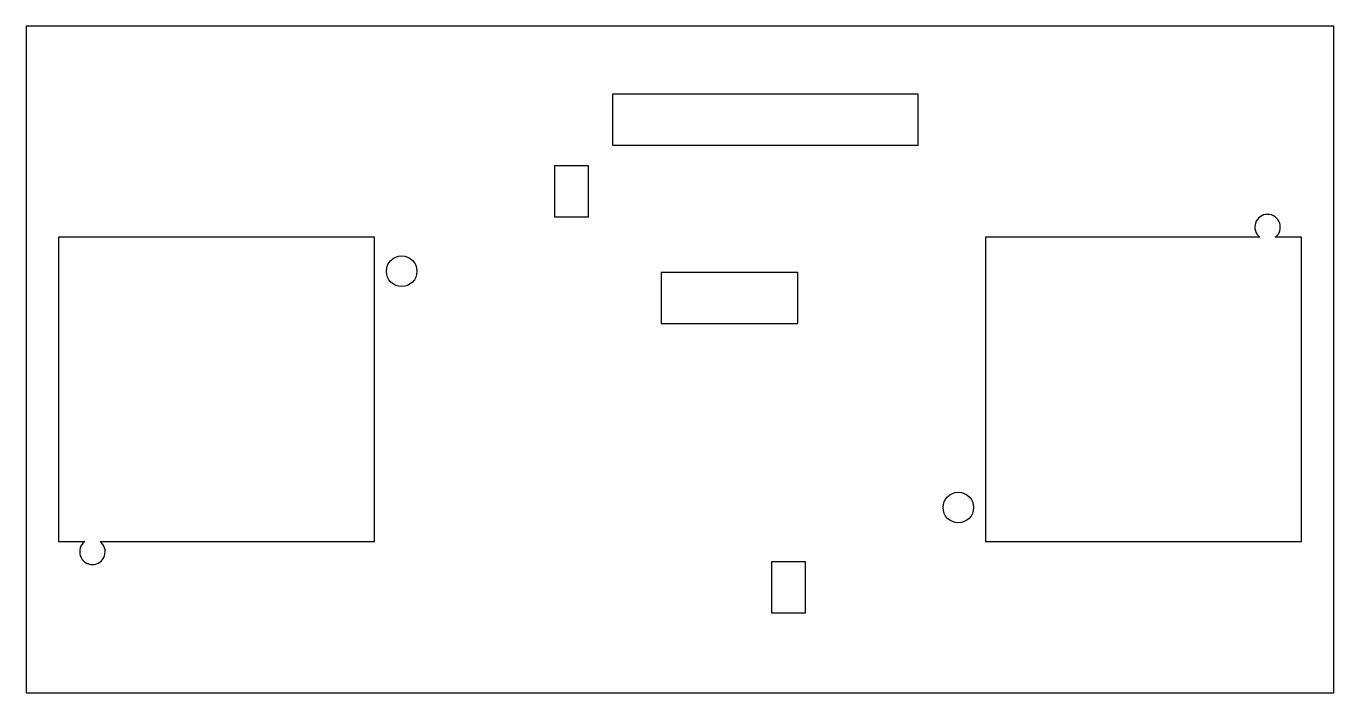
# Model space of a CAD drawing. Header units: millimetres. Extents: x -38.5 to 38.5, y -18.6 to 20.6.
import ezdxf

# ---------------------------------------------------------------- set-up
doc = ezdxf.new("R2010")
doc.units = ezdxf.units.MM

msp = doc.modelspace()

# ---------------------------------------------------------------- linework, layer by layer
at = {"color": 7, "linetype": 'Continuous', "lineweight": 25}
for p, q in [((-38.48, 20.61), (-38.48, -18.61)), ((38.48, 20.61), (-38.48, 20.61)), ((38.48, -18.61), (38.48, 20.61)), ((-3.98, 16.61), (-3.98, 13.61)), ((14.02, 16.61), (-3.98, 16.61)), ((14.02, 13.61), (14.02, 16.61)), ((-3.98, 13.61), (14.02, 13.61)), ((-5.38, 12.39), (-7.38, 12.39)), ((-7.38, 12.39), (-7.38, 9.39)), ((-5.38, 9.39), (-5.38, 12.39)), ((-7.38, 9.39), (-5.38, 9.39)), ((-17.98, 8.19), (-36.58, 8.19)), ((-36.58, 8.19), (-36.58, -9.71)), ((-17.98, -9.71), (-17.98, 8.19)), ((34.13, 8.19), (17.98, 8.19)), ((17.98, 8.19), (17.98, -9.71)), ((36.58, 8.19), (35.03, 8.19)), ((36.58, -9.71), (36.58, 8.19)), ((6.94, 6.11), (-1.11, 6.11)), ((-1.11, 6.11), (-1.11, 3.11)), ((6.94, 3.11), (6.94, 6.11)), ((-1.11, 3.11), (6.94, 3.11)), ((-36.58, -9.71), (-35.03, -9.71)), ((-34.13, -9.71), (-17.98, -9.71)), ((17.98, -9.71), (36.58, -9.71)), ((7.38, -10.91), (5.38, -10.91)), ((5.38, -10.91), (5.38, -13.91)), ((7.38, -13.91), (7.38, -10.91)), ((5.38, -13.91), (7.38, -13.91)), ((-38.48, -18.61), (38.48, -18.61))]:
    msp.add_line(p, q, dxfattribs=at)
for centre in [(-16.38, 6.19), (16.38, -7.71)]:
    msp.add_circle(centre, 0.9, dxfattribs=at)
for centre, start, end in [((34.58, 8.79), 306.8699, 233.1301), ((-34.58, -10.31), 126.8699, 53.1301)]:
    msp.add_arc(centre, 0.75, start, end, dxfattribs=at)

doc.saveas('drawing.dxf')
